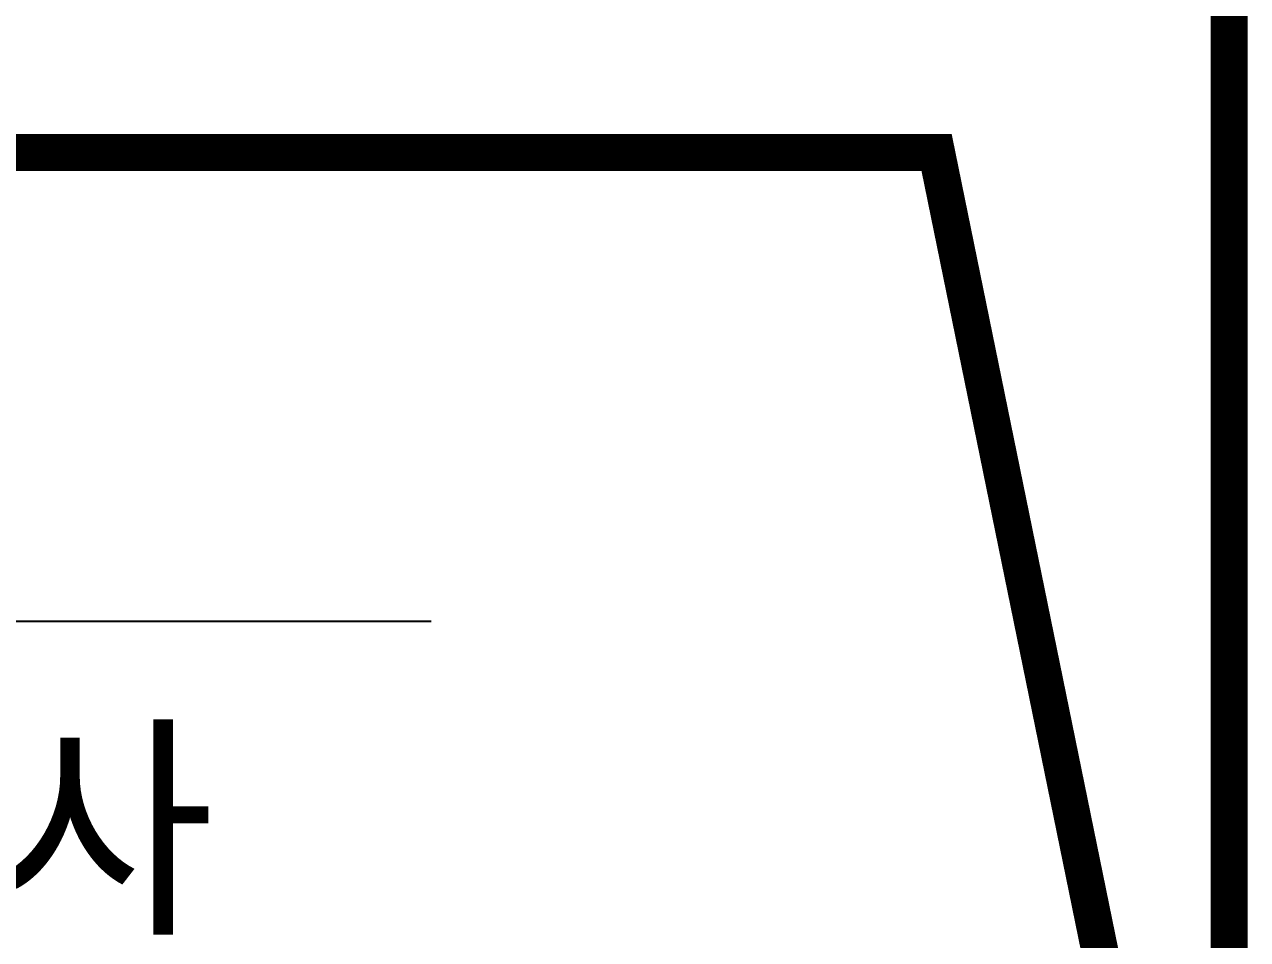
# Model space of a CAD drawing. Header units: millimetres. Extents: x 8533 to 164433, y 5768 to 115327.
# Drawn here: x 79225 to 81983, y 101397 to 103461 of the extents above; entities that cross this region are included whole.
import ezdxf

# ---------------------------------------------------------------- set-up
doc = ezdxf.new("R2010")
doc.units = ezdxf.units.MM
doc.header["$LTSCALE"] = 250
doc.linetypes.add('HIDDENX2', pattern=[19.05, 12.7, -6.35])
doc.layers.add('05_G-ENP_치수', color=1, linetype='Continuous')
doc.layers.add('06_G-ENP_심볼', color=3, linetype='Continuous')
doc.layers.add('10_G-ENP_매립관', color=80, linetype='HIDDENX2', lineweight=30)
doc.styles.add('G-ENP', font='')
doc.styles.get('G-ENP').set_extended_font_data('Malgun Gothic')

msp = doc.modelspace()

# ---------------------------------------------------------------- linework, layer by layer
at = {"layer": '05_G-ENP_치수', "color": 4, "ltscale": 0.5, "elevation": -0.4}
msp.add_lwpolyline([(77367.8, 102907.5), (77546.4, 102907.5), (77546.4, 103436.8), (77367.8, 103436.8), (77367.8, 102115.6), (80141.9, 102115.6)], dxfattribs=at)
at = {"layer": '10_G-ENP_매립관', "color": 2, "linetype": 'ByBlock', "const_width": 83.4, "elevation": -0.4}
for points in [[(72332.7, 101387.5), (72332.7, 106030.6), (81941, 106030.6), (81941, 99946.5)], [(81941, 99946.5), (81281.5, 103172.2), (76662, 103172.2), (76662, 100885.8)]]:
    msp.add_lwpolyline(points, dxfattribs=at)

# ---------------------------------------------------------------- texts
at = {"layer": '06_G-ENP_심볼', "color": 0, "style": 'G-ENP'}
msp.add_text('전기공사', height=393.77, dxfattribs=at).set_placement((77677.2, 101450.1, -0.4))

doc.saveas('drawing.dxf')
